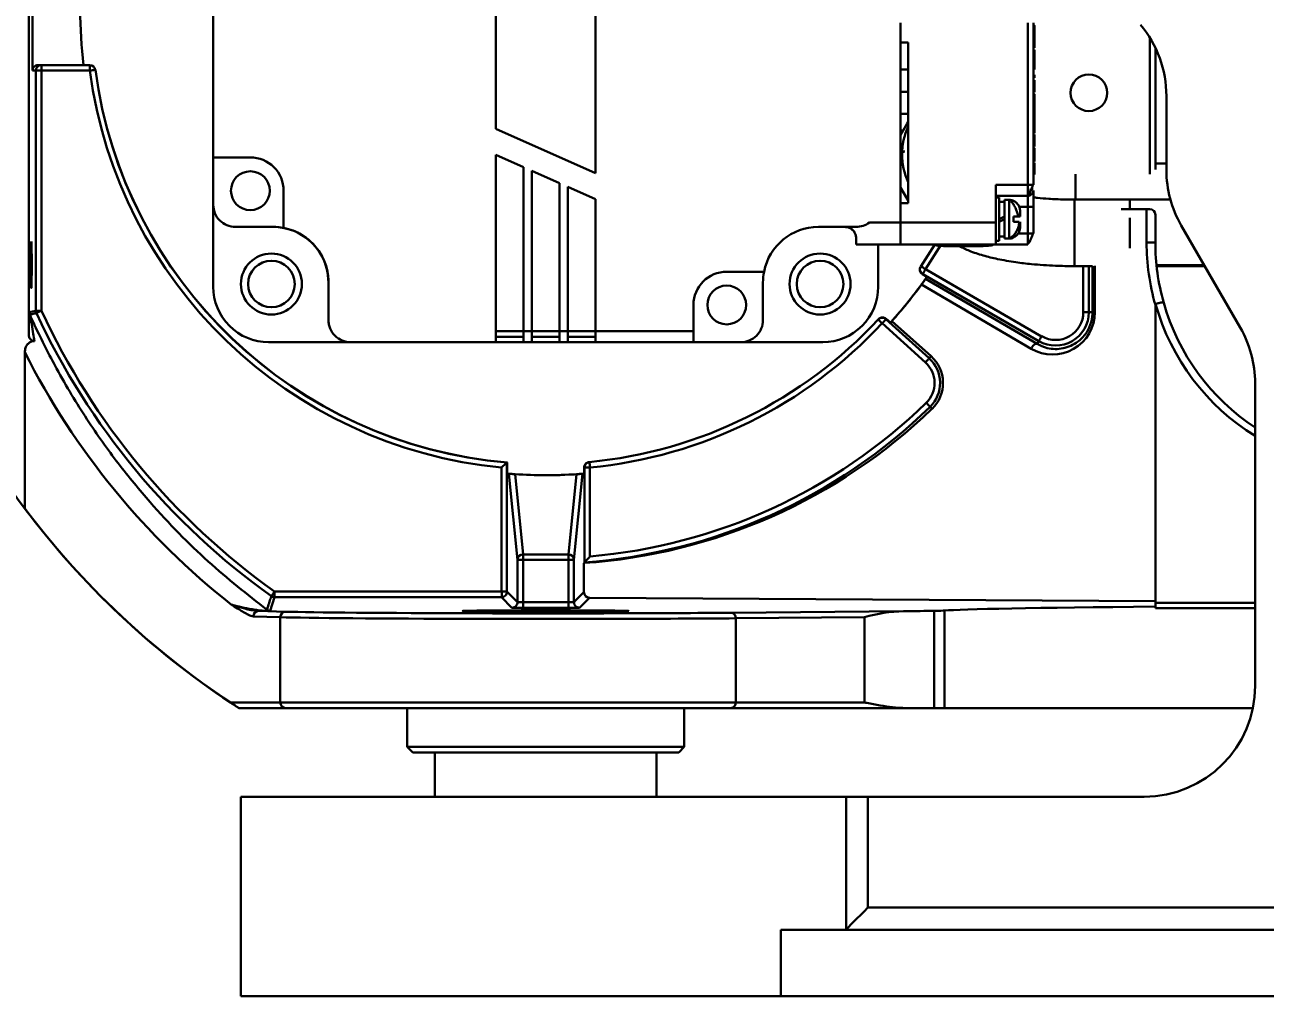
# Model space of a CAD drawing. Header units: millimetres. Extents: x -2601 to 21461, y 11492 to 21077.
# Drawn here: x 7276.6 to 7388.5, y 12834.8 to 12922.5 of the extents above; entities that cross this region are included whole.
import ezdxf

# ---------------------------------------------------------------- set-up
doc = ezdxf.new("R2010")
doc.units = ezdxf.units.MM
doc.header["$PDSIZE"] = -1
doc.styles.get("Standard").update_dxf_attribs({"font": ''})
doc.styles.get('Standard').set_extended_font_data('HYSWLongFangSong')
doc.dimstyles.new('ISO-25', dxfattribs={"dimscale": 25, "dimtxt": 3.5, "dimasz": 1.6, "dimexe": 1.25, "dimexo": 0.625, "dimtad": 1, "dimdec": 0, "dimzin": 9, "dimdsep": 46, "dimtxsty": 'Standard', "dimcen": 2.5, "dimadec": 0, "dimazin": 2, "dimtfac": 1, "dimtdec": 0, "dimtofl": 0, "dimtmove": 0, "dimatfit": 3, "dimfxl": 1, "dimarcsym": 0})

# ---------------------------------------------------------------- blocks, each defined once
blk = doc.blocks.new('*D18')
at = {"color": 0, "lineweight": -2}
for p, q in [((7408.54, 13350.67), (7739.79, 13154.31)), ((8128.61, 12861.32), (8128.61, 12986.32)), ((8066.11, 12923.82), (8191.11, 12923.82))]:
    blk.add_line(p, q, dxfattribs=at)
at = {"color": 0}
blk.add_solid([(7743.19, 13160.04), (7736.39, 13148.57), (7774.2, 13133.91)], dxfattribs=at)
at = {"layer": 'Defpoints', "color": 0}
for p in [(7774.2, 13133.91), (8128.61, 12923.82)]:
    blk.add_point(p, dxfattribs=at)
at = {"color": 0, "insert": (7523.31, 13351.65), "char_height": 87.5, "attachment_point": 5, "rotation": 329.3414}
blk.add_mtext('R412', dxfattribs=at)

msp = doc.modelspace()

# ---------------------------------------------------------------- linework, layer by layer
at = {"color": 161, "lineweight": 30, "true_color": 0x67adff}
for p, q in [((7276.97, 12953.15), (7276.97, 12894.5)), ((7319.11, 12913.08), (7319.11, 12952.82)), ((7328.11, 12952.82), (7328.11, 12909.07)), ((7293.61, 12948.82), (7293.61, 12898.82)), ((7293.61, 12906.22), (7293.61, 12941.42)), ((7293.61, 12906.22), (7293.61, 12941.42)), ((7293.61, 12910.49), (7293.61, 12941.42)), ((7293.61, 12937.42), (7293.61, 12906.22)), ((7277.29, 12929.32), (7277.29, 12918.32)), ((7355.61, 12904.62), (7355.61, 12922.62)), ((7355.61, 12922.62), (7355.61, 12920.87)), ((7367.11, 12908.02), (7367.11, 12922.62)), ((7367.61, 12908.02), (7367.61, 12922.62)), ((7355.61, 12920.87), (7356.31, 12920.87)), ((7356.31, 12920.87), (7356.31, 12906.37)), ((7356.31, 12920.87), (7356.31, 12913.33)), ((7356.31, 12920.57), (7356.31, 12920.17)), ((7367.71, 12921.22), (7367.61, 12921.22)), ((7378.11, 12908.99), (7378.11, 12921.3)), ((7356.31, 12920.17), (7356.31, 12919.57)), ((7356.31, 12919.57), (7356.31, 12907.67)), ((7367.61, 12920.39), (7367.71, 12920.39)), ((7367.72, 12920.2), (7367.61, 12920.2)), ((7367.61, 12918.42), (7367.61, 12919.73)), ((7378.61, 12920.39), (7378.61, 12909.4)), ((7277.6, 12918.32), (7277.29, 12918.32)), ((7277.6, 12896.66), (7277.6, 12918.32)), ((7277.6, 12918.32), (7278.1, 12918.32)), ((7277.81, 12918.82), (7281.91, 12918.82)), ((7278.1, 12918.82), (7278.1, 12918.32)), ((7282.47, 12918.32), (7278.1, 12918.32)), ((7278.1, 12918.32), (7278.1, 12896.66)), ((7281.91, 12918.82), (7282.47, 12918.82)), ((7282.47, 12918.82), (7282.47, 12918.32)), ((7356.31, 12918.42), (7355.61, 12918.42)), ((7367.61, 12919.24), (7367.71, 12919.24)), ((7367.71, 12919.24), (7367.71, 12918.42)), ((7367.61, 12917.94), (7367.71, 12917.94)), ((7367.71, 12917.68), (7367.61, 12917.68)), ((7367.71, 12917.45), (7367.61, 12917.45)), ((7367.71, 12917.19), (7367.61, 12917.19)), ((7367.71, 12917.94), (7367.71, 12917.68)), ((7367.71, 12917.45), (7367.71, 12917.19)), ((7367.71, 12917.19), (7367.71, 12916.55)), ((7355.61, 12916.42), (7356.31, 12916.42)), ((7367.71, 12916.55), (7367.61, 12916.55)), ((7367.61, 12916.47), (7367.71, 12916.47)), ((7367.71, 12916.37), (7367.61, 12916.37)), ((7367.72, 12916.2), (7367.61, 12916.2)), ((7367.71, 12916.47), (7367.71, 12916.37)), ((7379.61, 12909.36), (7379.61, 12916.03)), ((7367.61, 12915.47), (7367.71, 12915.47)), ((7367.61, 12914.86), (7367.72, 12914.86)), ((7367.71, 12914.89), (7367.71, 12914.34)), ((7356.31, 12914.42), (7355.61, 12914.42)), ((7367.71, 12914.34), (7367.61, 12914.34)), ((7367.61, 12914.21), (7367.71, 12914.21)), ((7367.61, 12914.13), (7367.71, 12914.13)), ((7367.61, 12914), (7367.71, 12914)), ((7367.71, 12913.73), (7367.61, 12913.73)), ((7367.71, 12914.13), (7367.71, 12914.21)), ((7367.71, 12914), (7367.71, 12914.13)), ((7367.71, 12913.73), (7367.71, 12913.06)), ((7328.11, 12909.07), (7319.11, 12913.08)), ((7355.81, 12912.92), (7355.61, 12912.92)), ((7356.31, 12913.27), (7356.31, 12913.33)), ((7356.31, 12913.27), (7356.31, 12908.26)), ((7367.71, 12913.06), (7367.61, 12913.06)), ((7367.71, 12912.95), (7367.61, 12912.95)), ((7367.71, 12912.67), (7367.61, 12912.67)), ((7367.71, 12913.39), (7367.71, 12913.17)), ((7367.71, 12913.06), (7367.71, 12912.95)), ((7367.71, 12912.95), (7367.71, 12912.67)), ((7367.71, 12912.56), (7367.61, 12912.56)), ((7367.71, 12912.31), (7367.61, 12912.31)), ((7367.71, 12911.66), (7367.61, 12911.66)), ((7367.61, 12911.58), (7367.71, 12911.58)), ((7367.71, 12912.56), (7367.71, 12912.31)), ((7367.71, 12912.31), (7367.71, 12911.66)), ((7367.71, 12911.58), (7367.71, 12911.48)), ((7293.61, 12910.49), (7296.96, 12910.49)), ((7293.61, 12906.22), (7293.61, 12910.49)), ((7319.11, 12910.73), (7321.61, 12909.61)), ((7319.11, 12893.82), (7319.11, 12910.73)), ((7355.75, 12910.77), (7355.75, 12910.31)), ((7355.88, 12910.9), (7355.92, 12911.11)), ((7367.71, 12911.48), (7367.61, 12911.48)), ((7367.72, 12911.31), (7367.61, 12911.31)), ((7367.61, 12910.62), (7367.71, 12910.62)), ((7321.61, 12909.61), (7321.61, 12894.82)), ((7322.36, 12909.28), (7324.86, 12908.17)), ((7322.36, 12894.82), (7322.36, 12909.28)), ((7367.61, 12910.12), (7367.71, 12910.12)), ((7367.72, 12910.01), (7367.61, 12910.01)), ((7367.61, 12909.43), (7367.71, 12909.43)), ((7367.71, 12910.31), (7367.71, 12910.14)), ((7367.71, 12909.43), (7367.71, 12908.94)), ((7379.61, 12909.94), (7378.61, 12909.94)), ((7324.86, 12908.17), (7324.86, 12894.82)), ((7356.31, 12908.32), (7356.31, 12906.37)), ((7356.31, 12908.32), (7356.31, 12908.26)), ((7367.71, 12908.94), (7367.61, 12908.94)), ((7371.41, 12908.99), (7371.41, 12906.68)), ((7299.96, 12907.49), (7299.96, 12904.13)), ((7325.61, 12894.82), (7325.61, 12907.83)), ((7325.61, 12907.83), (7328.11, 12906.72)), ((7356.31, 12907.07), (7356.31, 12907.67)), ((7356.31, 12906.67), (7356.31, 12907.07)), ((7364.21, 12908.02), (7367.11, 12908.02)), ((7364.21, 12904.62), (7364.21, 12908.02)), ((7364.21, 12907.02), (7367.11, 12907.02)), ((7367.11, 12907.02), (7367.11, 12908.02)), ((7367.11, 12908.02), (7367.61, 12908.02)), ((7367.11, 12907.02), (7367.11, 12906.02)), ((7367.23, 12907.04), (7367.39, 12907.66)), ((7367.49, 12907.78), (7367.49, 12907.55)), ((7293.61, 12906.22), (7293.61, 12906.22)), ((7293.61, 12898.82), (7293.61, 12906.22)), ((7293.61, 12906.22), (7293.61, 12906.22)), ((7328.11, 12906.72), (7328.11, 12894.82)), ((7355.61, 12906.37), (7355.61, 12904.62)), ((7356.31, 12906.37), (7355.61, 12906.37)), ((7364.51, 12906.87), (7364.21, 12906.87)), ((7364.51, 12902.97), (7364.51, 12906.87)), ((7365.01, 12906.47), (7364.51, 12906.47)), ((7365.41, 12906.67), (7365.01, 12906.67)), ((7365.01, 12904.92), (7365.01, 12906.67)), ((7365.41, 12903.17), (7365.41, 12906.67)), ((7365.81, 12906.57), (7365.81, 12906.59)), ((7366.33, 12906.02), (7367.11, 12906.02)), ((7367.11, 12906.02), (7367.61, 12906.02)), ((7367.11, 12906.02), (7367.11, 12903.62)), ((7367.61, 12906.02), (7367.61, 12903.62)), ((7376.31, 12906.68), (7371.31, 12906.68)), ((7371.31, 12900.68), (7371.31, 12906.68)), ((7379.97, 12906.68), (7376.31, 12906.68)), ((7376.31, 12906.68), (7376.31, 12905.82)), ((7365.01, 12904.92), (7365.01, 12903.17)), ((7365.81, 12904.67), (7365.81, 12905.17)), ((7375.52, 12905.82), (7377.82, 12905.82)), ((7376.31, 12905.05), (7376.31, 12902.3)), ((7376.31, 12904.46), (7376.31, 12905.05)), ((7377.82, 12902.82), (7377.82, 12905.82)), ((7377.82, 12905.82), (7378.11, 12905.82)), ((7378.61, 12905.32), (7378.61, 12902.82)), ((7299.01, 12904.22), (7295.61, 12904.22)), ((7348.21, 12904.22), (7351.61, 12904.22)), ((7352.81, 12904.62), (7355.61, 12904.62)), ((7355.61, 12902.62), (7355.61, 12904.62)), ((7355.61, 12904.62), (7364.21, 12904.62)), ((7364.21, 12904.62), (7364.21, 12902.62)), ((7376.31, 12902.3), (7376.31, 12904.46)), ((7386.27, 12895.14), (7380.95, 12904.36)), ((7351.61, 12903.22), (7351.61, 12903.22)), ((7351.61, 12902.62), (7351.61, 12903.22)), ((7351.61, 12903.22), (7351.61, 12902.62)), ((7351.61, 12902.62), (7355.61, 12902.62)), ((7351.61, 12902.62), (7351.61, 12902.62)), ((7353.61, 12902.62), (7353.61, 12898.82)), ((7355.61, 12902.62), (7364.21, 12902.62)), ((7357.44, 12900.66), (7358.7, 12902.62)), ((7359.28, 12902.62), (7357.87, 12900.4)), ((7358.65, 12902.62), (7358.65, 12902.62)), ((7363.97, 12902.62), (7363.97, 12902.62)), ((7364.21, 12902.97), (7364.51, 12902.97)), ((7367.11, 12902.62), (7364.21, 12902.62)), ((7364.51, 12903.37), (7365.01, 12903.37)), ((7365.01, 12903.17), (7365.41, 12903.17)), ((7365.81, 12903.26), (7365.81, 12903.27)), ((7367.11, 12903.62), (7366.21, 12903.62)), ((7367.11, 12903.62), (7367.11, 12902.62)), ((7367.61, 12903.62), (7367.11, 12903.62)), ((7377.82, 12902.82), (7378.61, 12902.82)), ((7362.37, 12902.49), (7360.24, 12902.49)), ((7357.87, 12900.4), (7368.35, 12894.35)), ((7371.31, 12900.68), (7372.95, 12900.68)), ((7372.11, 12896.52), (7372.11, 12900.68)), ((7372.61, 12900.68), (7372.61, 12896.52)), ((7372.95, 12896.52), (7372.95, 12900.68)), ((7373.15, 12900.71), (7373.15, 12896.52)), ((7378.71, 12900.78), (7383.01, 12900.78)), ((7378.72, 12900.68), (7383.07, 12900.68)), ((7304.01, 12895.82), (7304.01, 12899.22)), ((7304.01, 12899.22), (7304.01, 12899.22)), ((7304.01, 12895.82), (7304.01, 12899.22)), ((7304.01, 12895.82), (7304.01, 12899.22)), ((7304.01, 12899.22), (7304.01, 12899.22)), ((7339.94, 12900.18), (7343.3, 12900.18)), ((7343.21, 12899.22), (7343.21, 12895.82)), ((7357.6, 12899.95), (7358, 12899.72)), ((7368.11, 12893.92), (7357.62, 12899.97)), ((7357.88, 12899.55), (7367.96, 12893.66)), ((7367.41, 12893.23), (7357.5, 12899.02)), ((7336.94, 12894.82), (7336.94, 12897.18)), ((7378.61, 12870.45), (7378.61, 12897.18)), ((7277.01, 12896.53), (7277.6, 12896.66)), ((7278.1, 12896.66), (7277.6, 12896.66)), ((7304.01, 12895.82), (7304.01, 12895.82)), ((7304.01, 12895.82), (7304.01, 12895.82)), ((7354.3, 12895.9), (7358.21, 12892.37)), ((7354.7, 12895.59), (7354.32, 12895.92)), ((7372.11, 12896.52), (7372.61, 12896.52)), ((7372.61, 12896.52), (7372.95, 12896.52)), ((7372.95, 12896.52), (7373.15, 12896.52)), ((7319.11, 12894.82), (7321.61, 12894.82)), ((7321.61, 12894.82), (7322.36, 12894.82)), ((7321.61, 12894.82), (7321.61, 12893.82)), ((7321.61, 12894.32), (7321.61, 12894.82)), ((7322.36, 12893.82), (7322.36, 12894.82)), ((7322.36, 12894.82), (7324.86, 12894.82)), ((7324.86, 12894.82), (7325.61, 12894.82)), ((7324.86, 12894.82), (7324.86, 12893.82)), ((7324.86, 12894.32), (7324.86, 12894.82)), ((7325.61, 12893.82), (7325.61, 12894.82)), ((7328.11, 12894.82), (7325.61, 12894.82)), ((7328.11, 12894.82), (7336.94, 12894.82)), ((7328.11, 12894.82), (7328.11, 12893.82)), ((7328.11, 12894.32), (7328.11, 12894.82)), ((7336.94, 12893.82), (7336.94, 12894.82)), ((7357.87, 12892), (7353.97, 12895.53)), ((7358.37, 12892.55), (7354.83, 12895.73)), ((7306.01, 12893.82), (7298.61, 12893.82)), ((7319.11, 12893.82), (7306.01, 12893.82)), ((7321.61, 12894.32), (7319.11, 12894.32)), ((7321.61, 12893.82), (7319.11, 12893.82)), ((7321.61, 12894.32), (7321.61, 12893.82)), ((7321.61, 12893.82), (7321.61, 12893.82)), ((7322.36, 12893.82), (7321.61, 12893.82)), ((7324.86, 12894.32), (7322.36, 12894.32)), ((7324.86, 12893.82), (7322.36, 12893.82)), ((7324.86, 12894.32), (7324.86, 12893.82)), ((7325.61, 12893.82), (7324.86, 12893.82)), ((7328.11, 12894.32), (7325.61, 12894.32)), ((7328.11, 12893.82), (7325.61, 12893.82)), ((7328.11, 12894.32), (7328.11, 12893.82)), ((7328.11, 12893.82), (7328.11, 12893.82)), ((7336.94, 12893.82), (7328.11, 12893.82)), ((7341.21, 12893.82), (7336.94, 12893.82)), ((7348.61, 12893.82), (7341.21, 12893.82)), ((7367.96, 12893.66), (7368.11, 12893.92)), ((7276.61, 12892.93), (7276.61, 12878.82)), ((7358.21, 12892.37), (7358.37, 12892.55)), ((7387.61, 12862.82), (7387.61, 12890.14)), ((7358.46, 12887.82), (7358.29, 12887.99)), ((7319.61, 12871.32), (7319.61, 12882.52)), ((7320.11, 12882.97), (7320.11, 12871.32)), ((7320.14, 12881.97), (7320.14, 12882.97)), ((7327.07, 12881.97), (7327.07, 12882.51)), ((7327.1, 12873.95), (7327.1, 12882.52)), ((7327.1, 12882.52), (7327.6, 12882.52)), ((7327.6, 12882.52), (7327.6, 12874.5)), ((7321.06, 12874.18), (7320.29, 12881.95)), ((7320.84, 12881.91), (7321.56, 12874.68)), ((7325.65, 12874.68), (7326.37, 12881.91)), ((7326.93, 12881.95), (7326.15, 12874.18)), ((7321.56, 12874.18), (7321.56, 12874.68)), ((7321.56, 12874.68), (7325.65, 12874.68)), ((7325.65, 12874.18), (7325.65, 12874.68)), ((7321.06, 12870.37), (7321.06, 12874.18)), ((7321.06, 12874.18), (7321.56, 12874.18)), ((7321.56, 12874.18), (7321.56, 12870.36)), ((7325.65, 12874.18), (7321.56, 12874.18)), ((7325.65, 12870.36), (7325.65, 12874.18)), ((7325.65, 12874.18), (7326.15, 12874.18)), ((7326.15, 12874.18), (7326.15, 12870.37)), ((7327.1, 12873.95), (7327.05, 12873.9)), ((7327.05, 12871.27), (7327.05, 12873.9)), ((7299.14, 12871.32), (7299.14, 12870.82)), ((7299.14, 12871.32), (7319.61, 12871.32)), ((7320.11, 12871.32), (7319.61, 12871.32)), ((7320.11, 12871.32), (7321.06, 12870.37)), ((7326.15, 12870.37), (7327.05, 12871.27)), ((7299.14, 12870.82), (7298.75, 12869.59)), ((7319.61, 12870.82), (7299.14, 12870.82)), ((7320.56, 12869.87), (7319.61, 12870.82)), ((7321.56, 12869.86), (7321.56, 12870.36)), ((7321.56, 12870.36), (7325.65, 12870.36)), ((7325.65, 12869.86), (7325.65, 12870.36)), ((7327.55, 12870.77), (7326.65, 12869.87)), ((7327.55, 12870.77), (7378.61, 12870.45)), ((7378.61, 12870.45), (7378.61, 12869.97)), ((7378.61, 12870.32), (7387.61, 12870.32)), ((7299.66, 12869.01), (7297.23, 12869.08)), ((7297.71, 12869.58), (7300.14, 12869.51)), ((7299.66, 12869.01), (7299.66, 12861.32)), ((7325.65, 12869.86), (7321.56, 12869.86)), ((7340.4, 12869.42), (7355.9, 12869.55)), ((7352.36, 12869.01), (7340.75, 12868.92)), ((7352.36, 12861.32), (7352.36, 12869.01)), ((7358.64, 12860.82), (7358.64, 12869.59)), ((7359.59, 12869.62), (7359.59, 12860.82)), ((7378.61, 12869.97), (7378.61, 12869.82)), ((7387.61, 12869.82), (7378.61, 12869.82)), ((7340.75, 12868.92), (7340.75, 12861.32)), ((7295.15, 12861.32), (7299.66, 12861.32)), ((7299.66, 12861.32), (7340.75, 12861.32)), ((7340.75, 12861.32), (7352.36, 12861.32)), ((7300.14, 12860.82), (7295.91, 12860.82)), ((7295.91, 12860.82), (7295.91, 12860.82)), ((7340.4, 12860.82), (7300.14, 12860.82)), ((7311.11, 12860.82), (7311.11, 12857.32)), ((7336.11, 12857.32), (7336.11, 12860.82)), ((7355.92, 12860.82), (7340.4, 12860.82)), ((7355.92, 12860.82), (7358.64, 12860.82)), ((7359.59, 12860.82), (7358.64, 12860.82)), ((7359.59, 12860.82), (7387.41, 12860.82)), ((7311.11, 12857.32), (7311.61, 12856.82)), ((7311.11, 12857.32), (7311.8, 12857.32)), ((7312.27, 12856.82), (7311.61, 12856.82)), ((7311.8, 12857.32), (7336.11, 12857.32)), ((7335.61, 12856.82), (7312.27, 12856.82)), ((7313.61, 12856.82), (7313.61, 12852.82)), ((7333.61, 12852.82), (7333.61, 12856.82)), ((7335.61, 12856.82), (7336.11, 12857.32)), ((7296.11, 12852.82), (7296.11, 12834.82)), ((7350.71, 12852.82), (7296.11, 12852.82)), ((7350.71, 12840.85), (7350.71, 12852.82)), ((7350.71, 12852.82), (7352.68, 12852.82)), ((7352.68, 12852.82), (7352.68, 12842.82)), ((7352.68, 12852.82), (7377.61, 12852.82)), ((7352.68, 12842.82), (7390.28, 12842.82)), ((7344.82, 12840.82), (7344.82, 12834.82)), ((7344.82, 12840.82), (7407.61, 12840.82)), ((7344.82, 12834.82), (7296.11, 12834.82)), ((7413.61, 12834.82), (7344.82, 12834.82))]:
    msp.add_line(p, q, dxfattribs=at)
at = {"color": 161, "lineweight": 30, "true_color": 0x67adff, "flags": 128}
for points in [[(7355.61, 12912.51), (7356.21, 12913.55), (7356.31, 12913.69)], [(7356.31, 12906.61), (7356.21, 12906.75), (7355.61, 12907.79)], [(7293.75, 12905.47), (7293.65, 12905.83), (7293.61, 12906.22)], [(7303.67, 12901.02), (7303.91, 12900.2), (7304.01, 12899.22)], [(7304.01, 12899.22), (7303.91, 12900.2), (7303.8, 12900.64)], [(7304.15, 12895.07), (7304.05, 12895.43), (7304.01, 12895.82)], [(7353.97, 12895.53), (7354.03, 12895.6), (7354.1, 12895.67), (7354.15, 12895.73), (7354.2, 12895.79), (7354.25, 12895.84), (7354.28, 12895.87), (7354.3, 12895.89), (7354.3, 12895.9)], [(7367.96, 12893.66), (7367.9, 12893.68), (7367.83, 12893.67), (7367.75, 12893.64), (7367.67, 12893.59), (7367.59, 12893.52), (7367.52, 12893.43), (7367.46, 12893.33), (7367.41, 12893.23)], [(7358.21, 12892.37), (7358.2, 12892.37), (7358.18, 12892.34), (7358.15, 12892.31), (7358.11, 12892.26), (7358.06, 12892.21), (7358, 12892.14), (7357.94, 12892.07), (7357.87, 12892)], [(7358.29, 12887.99), (7358.28, 12888), (7358.26, 12888.02), (7358.23, 12888.05), (7358.18, 12888.1), (7358.13, 12888.15), (7358.07, 12888.21), (7358.01, 12888.28), (7357.94, 12888.35)], [(7327.44, 12882.99), (7327.46, 12883), (7327.55, 12883.01)], [(7327.6, 12882.52), (7327.59, 12882.61), (7327.58, 12882.71), (7327.58, 12882.79), (7327.57, 12882.87), (7327.56, 12882.93), (7327.56, 12882.98), (7327.56, 12883), (7327.55, 12883.01)], [(7299.14, 12871.32), (7299.08, 12871.24), (7299.03, 12871.16), (7298.98, 12871.09), (7298.93, 12871.03), (7298.9, 12870.98), (7298.87, 12870.94), (7298.85, 12870.92), (7298.85, 12870.91)], [(7350.71, 12840.85), (7350.8, 12840.94), (7350.95, 12841.09), (7351.15, 12841.29), (7351.39, 12841.53), (7351.68, 12841.82), (7352, 12842.14), (7352.33, 12842.47), (7352.68, 12842.82)]]:
    msp.add_lwpolyline(points, dxfattribs=at)
at = {"color": 161, "lineweight": 30, "true_color": 0x67adff}
for centre, radius in [((7372.61, 12916.32), 1.65), ((7296.96, 12907.49), 1.75), ((7298.86, 12899.07), 2.75), ((7348.36, 12899.07), 2.75), ((7298.86, 12899.07), 2.1), ((7348.36, 12899.07), 2.1), ((7339.94, 12897.18), 1.75)]:
    msp.add_circle(centre, radius, dxfattribs=at)
for centre, radius, start, end in [((7368.61, 12917.82), 50, 0, 90), ((7370.61, 12919.82), 42, 0, 90), ((7370.61, 12919.82), 40, 0, 90), ((7369.61, 12916.03), 10, 0, 40), ((7278.1, 12918.32), 0.5, 90.0297, 179.9976), ((7282.47, 12918.32), 0.5, 7.6158, 90), ((7282.47, 12918.32), 0.5, 7.6158, 90), ((7291.09, 12855.76), 63.15, 97.3894, 97.8432), ((7323.61, 12923.82), 41.5, 187.6158, 264.475), ((7323.61, 12923.82), 41, 187.6158, 265.1519), ((7323.61, 12923.82), 41, 187.6158, 265.1091), ((7372.61, 12916.32), 1.65, 270, 90), ((7296.96, 12907.49), 3, 359.9995, 90), ((7296.96, 12907.49), 3, 359.9995, 90), ((7389.61, 12909.36), 10, 180, 210), ((7296.96, 12907.49), 1.75, 270, 90), ((7367.11, 12907.52), 0.5, 270, 0.0005), ((7295.61, 12906.22), 2, 179.9995, 270), ((7295.61, 12906.22), 2, 179.9995, 270), ((7295.61, 12906.22), 2, 179.9995, 270), ((7295.61, 12906.22), 2, 179.9995, 270), ((7365.41, 12905.67), 1, 66.4218, 90), ((7266.48, 13101.69), 219.84, 296.4813, 296.627), ((7255.07, 13123.86), 245, 296.5324, 296.6632), ((7254.65, 13124.7), 245.93, 296.5327, 296.663), ((7378.11, 12905.32), 0.5, 0, 89.9995), ((7299.01, 12899.22), 5, 0.0005, 90), ((7299.01, 12899.22), 5, 0.0005, 90), ((7299.01, 12899.22), 5, 6.8921, 90), ((7299.01, 12899.22), 5, 78.9889, 90), ((7299.01, 12899.22), 5, 0.0005, 78.9889), ((7348.21, 12899.22), 5, 90, 168.9889), ((7351.61, 12906.22), 2, 270, 306.8699), ((7365.41, 12904.17), 1, 270, 293.5782), ((7298.86, 12899.07), 2.75, 270, 90), ((7348.36, 12899.07), 2.75, 270, 90), ((7298.86, 12899.07), 2.1, 270, 90), ((7348.36, 12899.07), 2.1, 270, 90), ((7357.87, 12900.4), 0.5, 157.4149, 240.0313), ((7302.85, 12820.37), 97.12, 55.4958, 55.7909), ((7335.44, 12913.07), 25.76, 329.4314, 330.5434), ((7299.01, 12899.22), 5, 0.0005, 6.8921), ((7339.94, 12897.18), 3, 90, 179.9995), ((7348.21, 12899.22), 5, 168.9889, 179.9995), ((7323.61, 12923.82), 42, 317.7541, 324.9723), ((7298.61, 12898.82), 5, 179.9995, 270), ((7298.61, 12898.82), 5, 179.9995, 270), ((7339.94, 12897.18), 1.75, 270, 90), ((7348.61, 12898.82), 5, 270, 0.0005), ((7277.51, 12896.52), 0.496, 179.8579, 204.8824), ((7278.11, 12896.66), 0.504, 180.1231, 204.8107), ((7186.37, 13093.89), 217.52, 294.8124, 294.944), ((7336.61, 12923.82), 65, 204.9083, 234.4853), ((7336.61, 12923.82), 64.5, 204.9083, 234.4853), ((7306.01, 12895.82), 2, 179.9995, 270), ((7306.01, 12895.82), 2, 179.9995, 270), ((7306.01, 12895.82), 2, 179.9995, 270), ((7306.01, 12895.82), 2, 179.9995, 270), ((7306.01, 12895.82), 2, 179.9995, 270), ((7323.61, 12923.82), 41, 275.4827, 317.0621), ((7341.21, 12895.82), 2, 270, 0.0005), ((7161.24, 12689.15), 282.37, 46.9588, 47.0603), ((7353.97, 12895.53), 0.499, 47.8043, 125.9396), ((7369.61, 12896.52), 3, 240, 0.0005), ((7369.61, 12896.52), 2.5, 240, 0.0005), ((7323.61, 12923.82), 41.5, 275.525, 317.02), ((7377.61, 12890.14), 10, 0, 30), ((7088.16, 13055.76), 323.36, 329.9668, 330.0554), ((7336.61, 12923.82), 75, 204.9529, 237.1401), ((7356.19, 12890.14), 2.5, 314.2298, 47.8895), ((7356.19, 12890.14), 3, 314.2298, 47.8895), ((7323.41, 12923.82), 50, 274.2384, 314.2298), ((7323.41, 12923.82), 49.5, 274.8618, 314.2298), ((7327.6, 12882.51), 0.501, 109.6652, 179.9315), ((7323.61, 12923.82), 42, 270, 274.7324), ((7321.56, 12874.18), 0.499, 89.8986, 179.8276), ((7325.65, 12874.18), 0.499, 0.1448, 90.1017), ((7319.61, 12871.32), 0.5, 269.9749, 359.9978), ((7318.45, 12871.07), 1.19, 347.9326, 12.1221), ((7299.13, 12871.32), 0.497, 234.381, 270.1092), ((7320.56, 12870.37), 0.499, 269.9205, 0.0521), ((7326.65, 12870.37), 0.5, 179.9866, 270.0407), ((7297.72, 12869.09), 0.491, 91.4311, 181.0518), ((7298.75, 12870.09), 0.5, 234.7629, 269.9682), ((7300.15, 12869.02), 0.491, 91.4311, 181.0518), ((7340.3, 12868.98), 0.448, 351.8302, 77.0244), ((7356.24, 12855.28), 14.27, 91.3318, 105.7486), ((7377.61, 12862.82), 10, 270, 0), ((7300.15, 12861.31), 0.49, 178.7661, 268.751), ((7340.31, 12861.26), 0.445, 282.5744, 8.571)]:
    msp.add_arc(centre, radius, start, end, dxfattribs=at)
for centre, major_axis, ratio, start_param, end_param in [((7323.61, 12923.82), (0, 42), 0.999959, 1.451466, 1.690127), ((7277.81, 12918.32), (0.522, 0), 0.957823, 1.570796, 3.141593), ((7361.31, 12910.77), (0, 5.75), 0.965926, 1.119976, 2.021617), ((7398.32, 12902.82), (20.5, 0), 0.999994, 3.141593, 3.420381), ((7398.61, 12902.82), (20, 0), 0.999994, 3.141593, 3.416797), ((7323.35, 12923.39), (-20.76, 35.94), 0.999037, 3.58868, 3.589419), ((7323.6, 12923.82), (-21.01, 36.38), 0.999037, 3.57277, 3.577651), ((7323.61, 12923.82), (42, 0), 0.999994, 5.550425, 5.65148), ((7398.36, 12902.82), (20.5, 0), 0.999995, 3.416406, 4.160436), ((7398.61, 12902.82), (20, 0), 0.999995, 3.416797, 4.130073), ((7323.94, 12924.19), (37.96, 16.85), 0.999037, 5.114949, 5.115686), ((7369.34, 12896.52), (3.81, 0), 0.999974, 4.183375, 6.283185), ((7323.61, 12923.82), (38.42, 17.05), 0.999037, 5.127763, 5.132332), ((7337.64, 12923.82), (68.42, 0), 0.999548, 3.610361, 4.04433), ((7356.21, 12890.14), (3.24, 0), 0.999974, 5.479847, 7.12367), ((7323.72, 12923.82), (50.03, 0), 0.999974, 4.779071, 5.479847), ((7323.61, 12923.82), (41.04, 0), 0.999037, 4.627026, 4.627774), ((7323.11, 12923.82), (0, 41.5), 0.999037, 3.237283, 3.238023), ((7323.61, 12923.82), (42.04, 0), 0.999037, 4.629793, 4.633259), ((7323.6, 12923.82), (29.7, -29.7), 0.999904, 5.431899, 5.563724), ((7323.61, 12923.82), (0, 42), 0.999037, 3.220723, 3.224189), ((7336.61, 12923.82), (75, 0), 0.999972, 3.785094, 4.126703), ((7327.55, 12871.27), (-0.19, 0.463), 0.991268, 1.179392, 2.750113), ((7321.56, 12870.37), (0.5, 0), 0.017454, 3.150328, 4.712397), ((7325.65, 12870.37), (0.5, 0), 0.017454, 4.712397, 6.274467), ((7323.61, 12869.07), (25, 0), 0.008552, 3.43287, 5.467633), ((7323.61, 12869.57), (24.5, 0), 0.008727, 3.43287, 5.467633), ((7321.56, 12869.87), (1, 0), 0.008727, 3.150328, 4.712397), ((7325.65, 12869.87), (1, 0), 0.008727, 4.712397, 6.274467), ((7332.12, 12869.7), (29.48, 0), 0.008727, 5.651502, 5.832053), ((7349.64, 12869.62), (10, 0), 0.008727, 5.832053, 6.18176), ((7427.24, 12869.55), (68, 0), 0.008727, 2.367746, 3.040167)]:
    msp.add_ellipse(centre, major_axis=major_axis, ratio=ratio, start_param=start_param, end_param=end_param, dxfattribs=at)
for centre, major_axis, ratio in [((7277.03, 12900.82), (0, 2.1), 0.008718), ((7277.21, 12900.82), (0, 2.1), 0.008718), ((7323.61, 12869.57), (7.5, 0), 0.008727)]:
    msp.add_ellipse(centre, major_axis=major_axis, ratio=ratio, dxfattribs=at)
for points, knots in [([(7367.71, 12921.22), (7367.71, 12921.38), (7367.71, 12921.68), (7367.71, 12922.07), (7367.71, 12922.31), (7367.71, 12922.4), (7367.71, 12922.35), (7367.71, 12922.34)], [0, 0, 0, 0, 0.239325, 0.454313, 0.669888, 0.901722, 1, 1, 1, 1]), ([(7367.71, 12921.22), (7367.71, 12921.04), (7367.71, 12920.73), (7367.71, 12920.49), (7367.71, 12920.39)], [0, 0, 0, 0, 0.569084, 1, 1, 1, 1]), ([(7367.71, 12919.24), (7367.71, 12919.33), (7367.71, 12919.51), (7367.71, 12919.75), (7367.71, 12919.93), (7367.71, 12920.1), (7367.71, 12920.2), (7367.71, 12920.2), (7367.71, 12920.2)], [0, 0, 0, 0, 0.1700144, 0.3079338, 0.4251546, 0.5361623, 0.7354455, 1, 1, 1, 1]), ([(7367.71, 12916.47), (7367.71, 12916.48), (7367.71, 12916.5), (7367.71, 12916.52), (7367.71, 12916.54), (7367.71, 12916.55)], [0, 0, 0, 0, 0.291458, 0.566116, 1, 1, 1, 1]), ([(7367.71, 12915.47), (7367.71, 12915.56), (7367.71, 12915.73), (7367.71, 12915.97), (7367.71, 12916.13), (7367.71, 12916.2), (7367.71, 12916.19), (7367.71, 12916.19)], [0, 0, 0, 0, 0.241657, 0.460427, 0.67692, 0.905347, 1, 1, 1, 1]), ([(7367.71, 12915.93), (7367.71, 12915.93), (7367.71, 12915.94), (7367.71, 12915.9), (7367.71, 12915.85), (7367.71, 12915.82)], [0, 0, 0, 0, 0.3363162, 0.675758, 1, 1, 1, 1]), ([(7367.71, 12915.82), (7367.71, 12915.78), (7367.71, 12915.71), (7367.71, 12915.55), (7367.71, 12915.39), (7367.71, 12915.25), (7367.71, 12915.16), (7367.71, 12915.12), (7367.71, 12915.12), (7367.71, 12915.13)], [0, 0, 0, 0, 0.146945, 0.303268, 0.463915, 0.610191, 0.760483, 0.921506, 1, 1, 1, 1]), ([(7367.71, 12914.87), (7367.71, 12914.87), (7367.71, 12914.89), (7367.71, 12915.01), (7367.71, 12915.22), (7367.71, 12915.38), (7367.71, 12915.47)], [0, 0, 0, 0, 0.25198, 0.501498, 0.743081, 1, 1, 1, 1]), ([(7367.71, 12914.21), (7367.71, 12914.23), (7367.71, 12914.26), (7367.71, 12914.31), (7367.71, 12914.33), (7367.71, 12914.34)], [0, 0, 0, 0, 0.290044, 0.567729, 1, 1, 1, 1]), ([(7367.71, 12913.73), (7367.71, 12913.74), (7367.71, 12913.83), (7367.71, 12913.92), (7367.71, 12914)], [0, 0, 0, 0, 0.116094, 1, 1, 1, 1]), ([(7367.71, 12911.58), (7367.71, 12911.59), (7367.71, 12911.61), (7367.71, 12911.64), (7367.71, 12911.65), (7367.71, 12911.66)], [0, 0, 0, 0, 0.2875695, 0.5681871, 1, 1, 1, 1]), ([(7367.71, 12910.62), (7367.71, 12910.72), (7367.71, 12910.9), (7367.71, 12911.13), (7367.71, 12911.27), (7367.71, 12911.33), (7367.71, 12911.31), (7367.71, 12911.31)], [0, 0, 0, 0, 0.262556, 0.498374, 0.735025, 0.989459, 1, 1, 1, 1]), ([(7367.71, 12911.05), (7367.71, 12911.05), (7367.71, 12911.05), (7367.71, 12911.01), (7367.71, 12910.95), (7367.71, 12910.86), (7367.71, 12910.75), (7367.71, 12910.66), (7367.71, 12910.62)], [0, 0, 0, 0, 0.142081, 0.315877, 0.48328, 0.647134, 0.815959, 1, 1, 1, 1]), ([(7367.71, 12910.12), (7367.71, 12910.2), (7367.71, 12910.35), (7367.71, 12910.54), (7367.71, 12910.62)], [0, 0, 0, 0, 0.547734, 1, 1, 1, 1]), ([(7367.71, 12910.62), (7367.71, 12910.56), (7367.71, 12910.44), (7367.71, 12910.35), (7367.71, 12910.31)], [0, 0, 0, 0, 0.567609, 1, 1, 1, 1]), ([(7367.71, 12909.43), (7367.71, 12909.49), (7367.71, 12909.59), (7367.71, 12909.74), (7367.71, 12909.85), (7367.71, 12909.95), (7367.71, 12910.01), (7367.71, 12910.01), (7367.71, 12910.01)], [0, 0, 0, 0, 0.169721, 0.307735, 0.42492, 0.536167, 0.735391, 1, 1, 1, 1]), ([(7367.71, 12909.43), (7367.71, 12909.46), (7367.71, 12909.53), (7367.71, 12909.62), (7367.71, 12909.7), (7367.71, 12909.75), (7367.71, 12909.76), (7367.71, 12909.76)], [0, 0, 0, 0, 0.212176, 0.391661, 0.552547, 0.756671, 1, 1, 1, 1]), ([(7367.11, 12907.09), (7367.15, 12907.14), (7367.22, 12907.21), (7367.31, 12907.38), (7367.38, 12907.52), (7367.44, 12907.66), (7367.5, 12907.79), (7367.54, 12907.92), (7367.56, 12907.99), (7367.57, 12908.02)], [0, 0, 0, 0, 0.270669, 0.407505, 0.540917, 0.668528, 0.788411, 0.899277, 1, 1, 1, 1]), ([(7367.61, 12907.52), (7367.61, 12907.5), (7367.61, 12907.47), (7367.61, 12907.28), (7367.61, 12907.09), (7367.61, 12906.85), (7367.61, 12906.5), (7367.61, 12906.21), (7367.61, 12906.02)], [0, 0, 0, 0, 0.239447, 0.369533, 0.499919, 0.63017, 0.760553, 1, 1, 1, 1]), ([(7366.25, 12905.17), (7366.22, 12905.29), (7366.16, 12905.52), (7366.02, 12905.87), (7365.85, 12906.21), (7365.64, 12906.51), (7365.49, 12906.6), (7365.41, 12906.64)], [0, 0, 0, 0, 0.173209, 0.338179, 0.535416, 0.759854, 1, 1, 1, 1]), ([(7366.41, 12905.63), (7366.4, 12905.75), (7366.37, 12905.98), (7366.2, 12906.3), (7365.99, 12906.48), (7365.85, 12906.55), (7365.81, 12906.57)], [0, 0, 0, 0, 0.300223, 0.601438, 0.891476, 1, 1, 1, 1]), ([(7371.31, 12906.68), (7370.75, 12906.69), (7369.97, 12906.7), (7368.86, 12906.76), (7368.17, 12906.82), (7367.73, 12906.87), (7367.61, 12906.88)], [0, 0, 0, 0, 0.4352635, 0.6092467, 0.8928432, 1, 1, 1, 1]), ([(7365.81, 12905.17), (7365.91, 12905.17), (7366.1, 12905.17), (7366.31, 12905.17), (7366.4, 12905.17), (7366.41, 12905.17), (7366.41, 12905.17)], [0, 0, 0, 0, 0.2847782, 0.5695795, 0.8567365, 1, 1, 1, 1]), ([(7366.41, 12905.17), (7366.41, 12905.22), (7366.41, 12905.33), (7366.41, 12905.46), (7366.41, 12905.56), (7366.41, 12905.61), (7366.41, 12905.63)], [0, 0, 0, 0, 0.24925, 0.499943, 0.749074, 1, 1, 1, 1]), ([(7350.61, 12904.22), (7350.72, 12904.21), (7350.94, 12904.19), (7351.23, 12904.03), (7351.44, 12903.8), (7351.57, 12903.53), (7351.61, 12903.34), (7351.61, 12903.24), (7351.61, 12903.22)], [0, 0, 0, 0, 0.192053, 0.3842671, 0.5735542, 0.759579, 0.9553869, 1, 1, 1, 1]), ([(7351.61, 12903.22), (7351.6, 12903.32), (7351.59, 12903.51), (7351.44, 12903.8), (7351.22, 12904.03), (7350.93, 12904.19), (7350.72, 12904.21), (7350.61, 12904.22)], [0, 0, 0, 0, 0.231538, 0.427414, 0.623689, 0.809845, 1, 1, 1, 1]), ([(7365.41, 12903.2), (7365.5, 12903.24), (7365.69, 12903.31), (7365.93, 12903.57), (7366.1, 12903.85), (7366.24, 12904.17), (7366.31, 12904.44), (7366.34, 12904.62), (7366.34, 12904.67), (7366.34, 12904.67)], [0, 0, 0, 0, 0.221245, 0.423871, 0.597603, 0.738853, 0.931213, 0.99265, 1, 1, 1, 1]), ([(7366.33, 12904.67), (7366.29, 12904.67), (7366.19, 12904.67), (7365.99, 12904.67), (7365.85, 12904.67), (7365.81, 12904.67)], [0, 0, 0, 0, 0.4056698, 0.8383266, 1, 1, 1, 1]), ([(7365.81, 12903.27), (7365.91, 12903.33), (7366.1, 12903.44), (7366.31, 12903.72), (7366.4, 12903.99), (7366.41, 12904.16), (7366.41, 12904.22)], [0, 0, 0, 0, 0.284768, 0.569665, 0.856466, 1, 1, 1, 1]), ([(7366.41, 12904.22), (7366.41, 12904.24), (7366.41, 12904.28), (7366.41, 12904.39), (7366.41, 12904.52), (7366.41, 12904.62), (7366.41, 12904.67)], [0, 0, 0, 0, 0.249558, 0.499736, 0.74916, 1, 1, 1, 1]), ([(7360.24, 12902.49), (7359.91, 12902.49), (7359.49, 12902.49), (7359.01, 12902.52), (7358.83, 12902.55), (7358.71, 12902.58), (7358.66, 12902.6), (7358.65, 12902.61), (7358.65, 12902.62)], [0, 0, 0, 0, 0.562636, 0.691125, 0.84039, 0.900651, 0.961354, 1, 1, 1, 1]), ([(7363.97, 12902.62), (7363.97, 12902.61), (7363.96, 12902.6), (7363.9, 12902.57), (7363.76, 12902.54), (7363.33, 12902.5), (7362.84, 12902.49), (7362.45, 12902.49), (7362.37, 12902.49)], [0, 0, 0, 0, 0.043803, 0.097319, 0.181179, 0.344777, 0.869919, 1, 1, 1, 1]), ([(7367.11, 12902.69), (7367.15, 12902.74), (7367.22, 12902.81), (7367.31, 12902.98), (7367.38, 12903.12), (7367.44, 12903.26), (7367.5, 12903.4), (7367.54, 12903.52), (7367.56, 12903.59), (7367.57, 12903.62)], [0, 0, 0, 0, 0.270826, 0.407367, 0.540874, 0.668777, 0.788675, 0.899265, 1, 1, 1, 1]), ([(7360.92, 12902.49), (7361.22, 12902.34), (7361.88, 12902.01), (7363.03, 12901.64), (7364.42, 12901.3), (7365.89, 12901.04), (7367.3, 12900.87), (7368.5, 12900.77), (7369.79, 12900.7), (7370.74, 12900.69), (7371.31, 12900.68)], [0, 0, 0, 0, 0.117444, 0.262837, 0.398301, 0.555886, 0.678571, 0.769951, 0.861069, 1, 1, 1, 1]), ([(7357.6, 12899.95), (7357.6, 12899.95), (7357.54, 12899.98), (7357.45, 12900.06), (7357.37, 12900.21), (7357.34, 12900.38), (7357.37, 12900.54), (7357.42, 12900.62), (7357.44, 12900.66)], [0, 0, 0, 0, 0.022436, 0.226895, 0.432088, 0.636687, 0.841384, 1, 1, 1, 1]), ([(7357.88, 12899.55), (7357.88, 12899.54), (7357.87, 12899.53), (7357.8, 12899.43), (7357.72, 12899.32), (7357.63, 12899.19), (7357.55, 12899.09), (7357.51, 12899.04), (7357.5, 12899.02)], [0, 0, 0, 0, 0.258791, 0.443541, 0.6292, 0.789185, 0.93402, 1, 1, 1, 1]), ([(7378.63, 12897.26), (7378.63, 12897.26), (7378.62, 12897.26), (7378.62, 12897.25), (7378.61, 12897.23), (7378.61, 12897.2), (7378.61, 12897.18), (7378.61, 12897.18)], [0, 0, 0, 0, 0.068288, 0.159346, 0.325835, 0.904332, 1, 1, 1, 1]), ([(7378.63, 12897.26), (7378.68, 12897.28), (7378.77, 12897.31), (7378.94, 12897.36), (7379.1, 12897.39), (7379.23, 12897.41), (7379.32, 12897.41), (7379.36, 12897.4), (7379.36, 12897.39), (7379.36, 12897.39)], [0, 0, 0, 0, 0.1628608, 0.3255512, 0.488181, 0.6507426, 0.8135511, 0.9775839, 1, 1, 1, 1]), ([(7276.97, 12894.5), (7276.97, 12894.67), (7276.98, 12895.14), (7276.99, 12895.8), (7277, 12896.38), (7277.01, 12896.49), (7277.01, 12896.53)], [0, 0, 0, 0, 0.192281, 0.513826, 0.838491, 1, 1, 1, 1]), ([(7277.65, 12896.44), (7277.65, 12896.44), (7277.63, 12896.44), (7277.57, 12896.43), (7277.38, 12896.39), (7277.19, 12896.35), (7277.06, 12896.32)], [0, 0, 0, 0, 0.014753, 0.073758, 0.309778, 1, 1, 1, 1]), ([(7277.06, 12896.32), (7277.08, 12896.24), (7277.18, 12895.87), (7277.32, 12894.93), (7277.44, 12894.14), (7277.48, 12893.92)], [0, 0, 0, 0, 0.147575, 0.763177, 1, 1, 1, 1]), ([(7277.06, 12896.32), (7277.2, 12896), (7277.99, 12894.26), (7279.69, 12890.95), (7282.2, 12886.77), (7285.03, 12882.82), (7288.66, 12878.42), (7293.13, 12873.85), (7296.68, 12871.07), (7298.46, 12869.69)], [0, 0, 0, 0, 0.0225176, 0.1219462, 0.2550446, 0.3883066, 0.5215216, 0.7607318, 1, 1, 1, 1]), ([(7353.62, 12895.89), (7353.64, 12895.91), (7353.7, 12895.97), (7353.82, 12896.03), (7353.99, 12896.06), (7354.16, 12896.03), (7354.27, 12895.97), (7354.32, 12895.93), (7354.32, 12895.92)], [0, 0, 0, 0, 0.0984235, 0.3151265, 0.5317974, 0.7482743, 0.9650961, 1, 1, 1, 1]), ([(7367.96, 12893.66), (7368.2, 12893.54), (7368.88, 12893.21), (7370.12, 12893.14), (7371.37, 12893.6), (7372.27, 12894.42), (7372.79, 12895.35), (7372.94, 12896.08), (7372.95, 12896.47), (7372.95, 12896.52)], [0, 0, 0, 0, 0.122543, 0.346273, 0.572011, 0.729793, 0.856552, 0.984121, 1, 1, 1, 1]), ([(7276.61, 12892.93), (7276.62, 12893.05), (7276.64, 12893.31), (7276.8, 12893.58), (7277, 12893.77), (7277.21, 12893.89), (7277.39, 12893.91), (7277.48, 12893.92)], [0, 0, 0, 0, 0.258863, 0.51894, 0.625639, 0.820981, 1, 1, 1, 1]), ([(7277.48, 12893.92), (7277.43, 12893.92), (7277.33, 12893.93), (7277.19, 12894.01), (7277.08, 12894.12), (7276.99, 12894.29), (7276.98, 12894.42), (7276.97, 12894.5)], [0, 0, 0, 0, 0.174816, 0.349426, 0.532652, 0.740098, 1, 1, 1, 1]), ([(7320.11, 12882.97), (7320.11, 12882.97), (7320.1, 12882.96), (7320.04, 12882.9), (7319.93, 12882.8), (7319.78, 12882.66), (7319.66, 12882.57), (7319.61, 12882.52), (7319.61, 12882.52)], [0, 0, 0, 0, 0.148778, 0.296945, 0.501066, 0.773204, 0.994878, 1, 1, 1, 1]), ([(7327.07, 12882.51), (7327.08, 12882.55), (7327.08, 12882.65), (7327.15, 12882.79), (7327.26, 12882.91), (7327.39, 12882.99), (7327.49, 12883), (7327.52, 12883.01)], [0, 0, 0, 0, 0.160803, 0.38962, 0.61791, 0.846423, 1, 1, 1, 1]), ([(7320.84, 12881.91), (7320.83, 12881.91), (7320.76, 12881.92), (7320.66, 12881.93), (7320.41, 12881.94), (7320.32, 12881.95), (7320.3, 12881.95), (7320.29, 12881.95)], [0, 0, 0, 0, 0.010882, 0.047272, 0.191579, 0.767173, 1, 1, 1, 1]), ([(7326.93, 12881.95), (7326.92, 12881.95), (7326.9, 12881.95), (7326.82, 12881.95), (7326.6, 12881.93), (7326.53, 12881.92), (7326.47, 12881.92), (7326.43, 12881.92), (7326.39, 12881.91), (7326.37, 12881.91)], [0, 0, 0, 0, 0.160101, 0.801041, 0.89143, 0.943316, 0.972696, 0.989188, 1, 1, 1, 1]), ([(7327.1, 12873.95), (7327.11, 12873.96), (7327.11, 12873.97), (7327.17, 12874.03), (7327.28, 12874.14), (7327.43, 12874.31), (7327.55, 12874.43), (7327.6, 12874.49), (7327.6, 12874.5)], [0, 0, 0, 0, 0.1346349, 0.2686465, 0.463631, 0.7443499, 0.9954786, 1, 1, 1, 1]), ([(7297.23, 12869.08), (7297.16, 12869.1), (7296.79, 12869.18), (7296.21, 12869.55), (7295.63, 12869.9), (7295.34, 12870.09), (7295.27, 12870.14), (7295.26, 12870.14)], [0, 0, 0, 0, 0.112145, 0.560349, 0.883091, 0.994844, 1, 1, 1, 1]), ([(7295.26, 12870.14), (7295.36, 12870.11), (7295.71, 12870.02), (7296.35, 12869.87), (7297.14, 12869.72), (7297.75, 12869.63), (7298.04, 12869.6), (7298.17, 12869.59), (7298.24, 12869.59), (7298.27, 12869.59), (7298.3, 12869.59), (7298.34, 12869.59), (7298.37, 12869.59), (7298.4, 12869.6), (7298.45, 12869.61), (7298.51, 12869.64), (7298.48, 12869.66), (7298.46, 12869.69)], [0, 0, 0, 0, 0.115037, 0.399598, 0.683555, 0.786358, 0.816188, 0.829942, 0.835986, 0.837938, 0.843145, 0.845681, 0.85441, 0.855514, 0.870138, 0.898783, 1, 1, 1, 1]), ([(7295.26, 12870.14), (7295.27, 12870.14), (7295.34, 12870.11), (7295.64, 12870.01), (7296.29, 12869.83), (7296.99, 12869.64), (7297.59, 12869.59), (7297.71, 12869.58)], [0, 0, 0, 0, 0.005218, 0.117847, 0.442982, 0.892226, 1, 1, 1, 1]), ([(7298.46, 12869.69), (7298.46, 12869.69), (7298.46, 12869.7), (7298.48, 12869.76), (7298.56, 12870.01), (7298.68, 12870.37), (7298.79, 12870.72), (7298.84, 12870.88), (7298.85, 12870.91)], [0, 0, 0, 0, 0.0071282, 0.0356418, 0.1496962, 0.6059145, 0.9289722, 1, 1, 1, 1]), ([(7298.75, 12869.59), (7298.74, 12869.59), (7298.73, 12869.59), (7298.59, 12869.58), (7298.48, 12869.58), (7298.39, 12869.58), (7298.28, 12869.58), (7298.16, 12869.58), (7297.98, 12869.58), (7297.83, 12869.58), (7297.74, 12869.58), (7297.71, 12869.58)], [0, 0, 0, 0, 0.416027, 0.541865, 0.612125, 0.66504, 0.710012, 0.754786, 0.823665, 0.956665, 1, 1, 1, 1]), ([(7295.91, 12860.82), (7295.91, 12860.82), (7295.91, 12860.82), (7295.89, 12860.84), (7295.86, 12860.86), (7295.84, 12860.87), (7295.82, 12860.88), (7295.79, 12860.9), (7295.77, 12860.92), (7295.73, 12860.94), (7295.64, 12861), (7295.4, 12861.16), (7295.26, 12861.25), (7295.15, 12861.32)], [0, 0, 0, 0, 0.115836, 0.189477, 0.214225, 0.239056, 0.253378, 0.267792, 0.280397, 0.299142, 0.335028, 0.462363, 1, 1, 1, 1]), ([(7352.36, 12861.32), (7352.36, 12861.32), (7352.36, 12861.32), (7352.36, 12861.32), (7352.37, 12861.32), (7352.37, 12861.32), (7352.39, 12861.31), (7352.45, 12861.3), (7352.73, 12861.25), (7353.79, 12861.05), (7354.91, 12860.85), (7355.76, 12860.83), (7355.92, 12860.82)], [0, 0, 0, 0, 0.000088, 0.000189, 0.000342, 0.000963, 0.003475, 0.013479, 0.053462, 0.213377, 0.854278, 1, 1, 1, 1])]:
    msp.add_open_spline(points, degree=3, knots=knots, dxfattribs=at)

# ---------------------------------------------------------------- dimensions: what is measured, and where the dimension line sits
dim = msp.add_radius_dim(center=(8128.61, 12923.82), mpoint=(7774.2, 13133.91), dimstyle='ISO-25')
dim.commit()
dim.dimension.update_dxf_attribs({"geometry": '*D18', "text_midpoint": (7493.04, 13300.58), "dimtype": 164})

doc.saveas('drawing.dxf')
